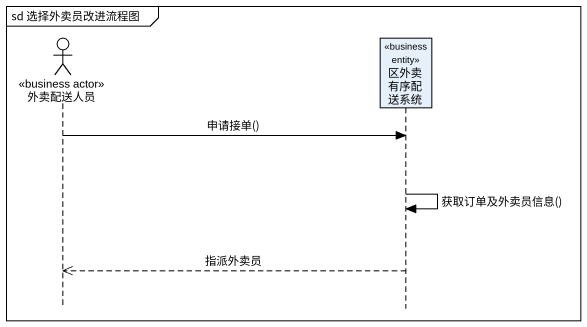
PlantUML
@startuml
mainframe sd 选择外卖员改进流程图
hide footbox
actor 外卖配送人员 <<business actor>>
participant 区外卖有序配送系统 <<business entity>>

外卖配送人员 -> 区外卖有序配送系统 : 申请接单()
区外卖有序配送系统 -> 区外卖有序配送系统 : 获取订单及外卖员信息()
区外卖有序配送系统 -->> 外卖配送人员 : 指派外卖员
@enduml
